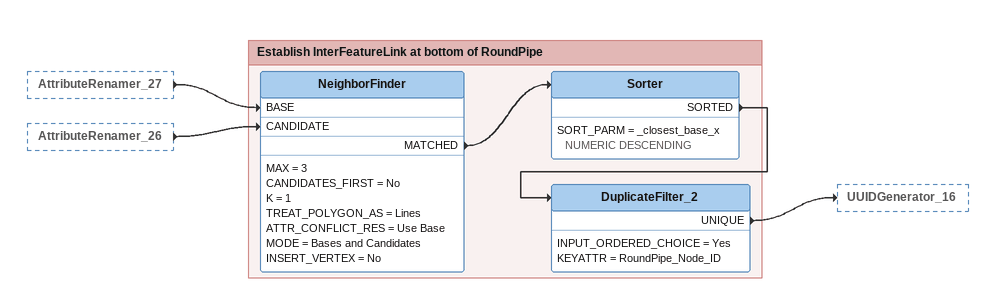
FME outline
AttributeRenamer_27 [outside]
    -> NeighborFinder [BASE]
AttributeRenamer_26 [outside]
    -> NeighborFinder [CANDIDATE]

Bookmark: Establish InterFeatureLink at bottom of RoundPipe
NeighborFinder
    MAX = 3
    CANDIDATES_FIRST = No
    K = 1
    TREAT_POLYGON_AS = Lines
    ATTR_CONFLICT_RES = Use Base
    MODE = Bases and Candidates
    INSERT_VERTEX = No
    MATCHED -> Sorter
Sorter
    SORT_PARM = _closest_base_x NUMERIC DESCENDING
    SORTED -> DuplicateFilter_2
DuplicateFilter_2
    INPUT_ORDERED_CHOICE = Yes
    KEYATTR = RoundPipe_Node_ID
    UNIQUE -> UUIDGenerator_16
